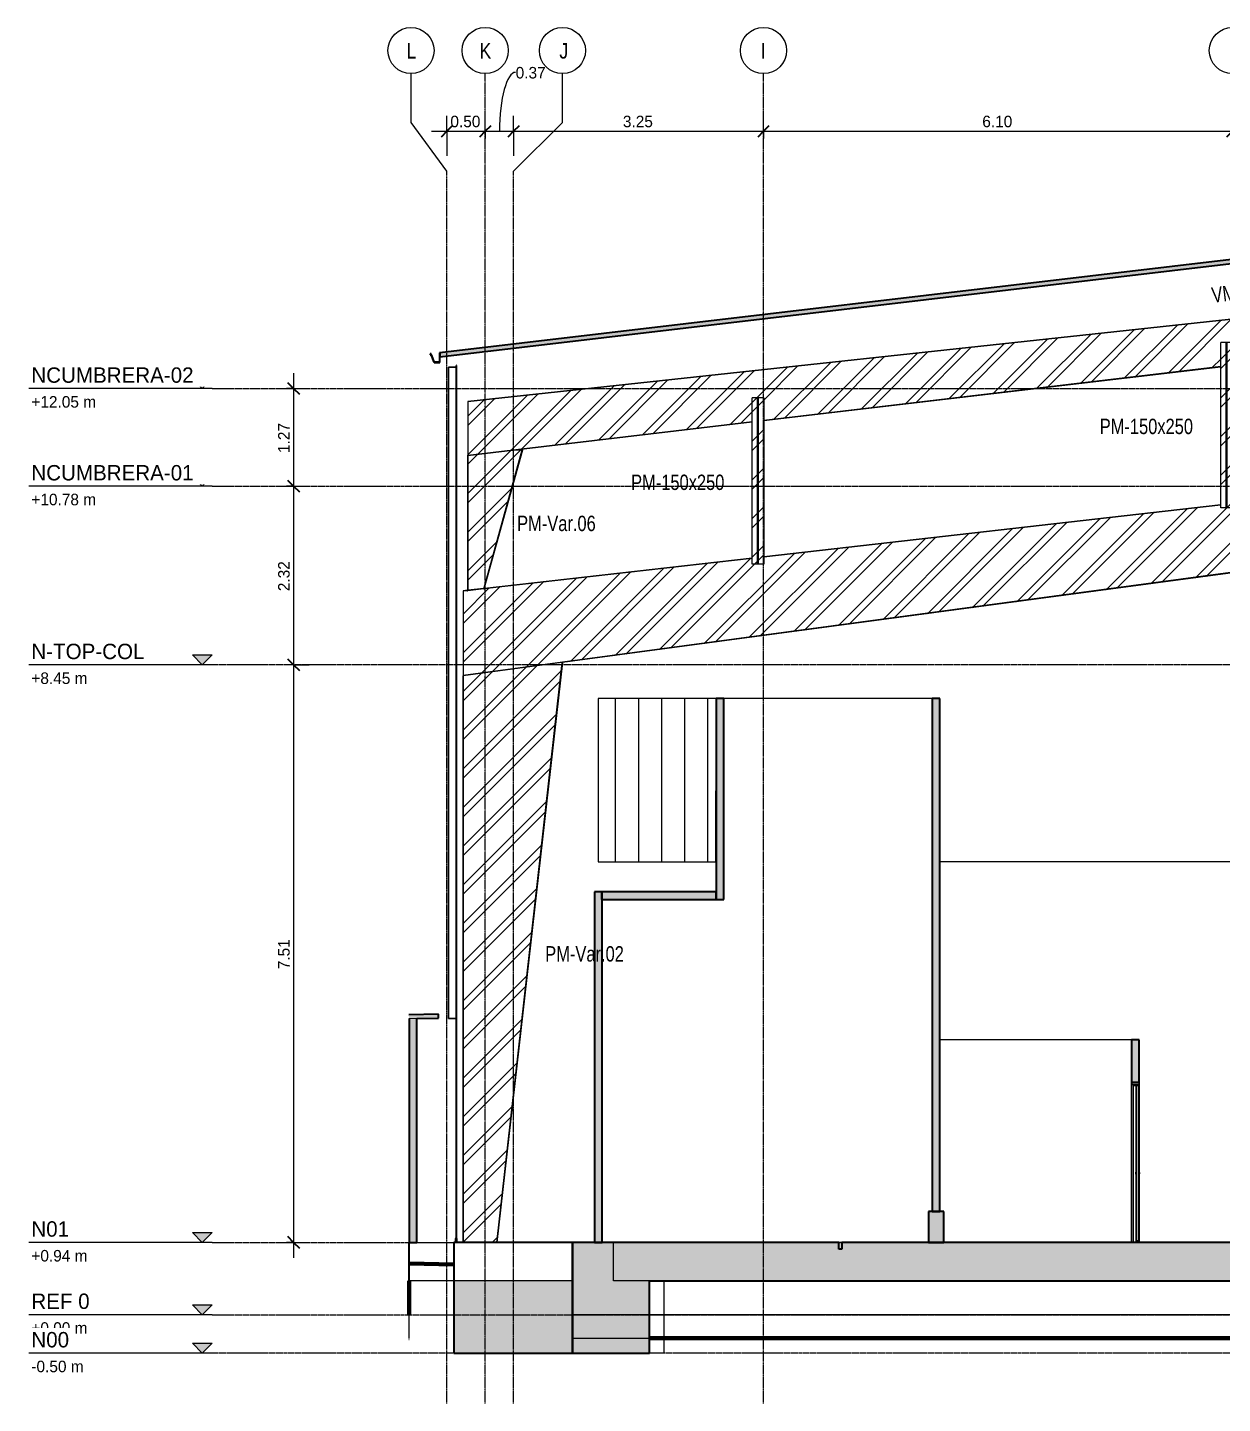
# Model space of a CAD drawing. Header units: centimetres. Extents: x -6646 to 16699, y -115 to 1717.
# Drawn here: x -6646 to -5091, y -115 to 1674 of the extents above; entities that cross this region are included whole.
import ezdxf

# ---------------------------------------------------------------- set-up
doc = ezdxf.new("R2010")
doc.units = ezdxf.units.CM
for name, pattern in [('Centre', [3.175, 0.635, -0.475, 1.59, -0.475]), ('Grid Line', [2.2225, 1.27, -0.3175, 0.3175, -0.3175]), ('Oculto', [0.714375, 0.47625, -0.238125])]:
    doc.linetypes.add(name, pattern=pattern)
for name, color, linetype, lineweight in [('A-ANNO-DIMS', 7, 'Continuous', 9), ('A-ANNO-DIMS-100', 7, 'Continuous', 9), ('A-CLNG', 7, 'Continuous', 9), ('A-DOOR', 7, 'Continuous', 9), ('A-FLOR', 7, 'Continuous', 9), ('A-FLOR-LEVL', 7, 'Continuous', 9), ('A-FLOR-PATT', 7, 'Continuous', 35), ('A-GENM', 7, 'Continuous', 9), ('A-ROOF', 7, 'Continuous', 9), ('A-ROOF-MCUT', 7, 'Continuous', 35), ('A-ROOF-PATT', 7, 'Continuous', 35), ('A-WALL', 7, 'Continuous', 9), ('A-WALL-PATT', 7, 'Continuous', 35), ('C-BLDG-PADS', 7, 'Continuous', 9), ('C-TOPO', 7, 'Continuous', 9), ('I-WALL', 7, 'Continuous', 9), ('S-BEAM', 7, 'Continuous', 9), ('S-BEAM-IDEN', 7, 'Continuous', 18), ('S-COLS', 7, 'Continuous', 9), ('S-COLS-IDEN', 7, 'Continuous', 9), ('S-GRID', 7, 'Continuous', 9), ('S-GRID-IDEN', 7, 'Continuous', 9)]:
    doc.layers.add(name, color=color, linetype=linetype, lineweight=lineweight)
doc.styles.add('Century Gothic', font='GOTHIC.TTF', dxfattribs={"height": 20})
doc.styles.add('Century Gothic_1', font='GOTHIC.TTF', dxfattribs={"height": 15})
doc.styles.add('Century Gothic_2', font='GOTHIC.TTF', dxfattribs={"width": 0.8, "height": 20})
doc.styles.add('Saira Condensed', font='SairaCondensed-Regular.ttf', dxfattribs={"height": 20})
doc.dimstyles.new('FCA_N_Cotas_E100', dxfattribs={"dimscale": 30.48, "dimtxt": 15.662524, "dimasz": 0.492126, "dimexe": 0.656168, "dimexo": 0.656168, "dimgap": 0.032808, "dimtad": 1, "dimlfac": 0.01, "dimrnd": 0.01, "dimzin": 0, "dimdsep": 46, "dimtxsty": 'Century Gothic_1', "dimblk1": 'OBLIQUE', "dimblk2": 'OBLIQUE', "dimsah": 1, "dimcen": 0.09, "dimdle": 0.656168, "dimadec": 3, "dimazin": 2, "dimtfac": 1, "dimtdec": 4, "dimtix": 1, "dimtmove": 0, "dimatfit": 3, "dimfxl": 1, "dimtvp": 1, "dimtolj": 1, "dimtzin": 0, "dimarcsym": 2})
doc.dimstyles.new('FCA_N_Cotas_E100_1', dxfattribs={"dimscale": 30.48, "dimtxt": 15.662524, "dimasz": 0.492126, "dimexe": 0.656168, "dimexo": 0.656168, "dimgap": 0.032808, "dimtad": 1, "dimlfac": 0.01, "dimrnd": 0.01, "dimzin": 0, "dimdsep": 46, "dimtxsty": 'Century Gothic_1', "dimblk1": 'OBLIQUE', "dimblk2": 'OBLIQUE', "dimsah": 1, "dimcen": 0.09, "dimdle": 0.656168, "dimadec": 3, "dimazin": 2, "dimtfac": 1, "dimtdec": 4, "dimtix": 1, "dimtmove": 1, "dimatfit": 3, "dimfxl": 1, "dimtvp": 1, "dimtolj": 1, "dimtzin": 0, "dimarcsym": 2})
pattern_1 = [(45, (0, 0), (-25.14472, 25.14472), []), (45, (0, 38.1), (-25.14472, 25.14472), [])]

# ---------------------------------------------------------------- blocks, each defined once
blk = doc.blocks.new('Door_Internal-Noberne-Fire_Door_Single_NG8 - 0_85 x 2_10-1738767-Elevación Eje 20')
at = {"layer": 'A-DOOR', "color": 254, "lineweight": 25, "true_color": 0xcccccc}
for p, q in [((-5199.8, 302.5), (-5209.2, 302.5)), ((-5209.2, 302.5), (-5209.2, 299.3)), ((-5209.2, 299.3), (-5199.8, 299.3)), ((-5207.2, 299.3), (-5207.2, 298.1)), ((-5204, 299.3), (-5207.2, 299.3)), ((-5207.2, 298.1), (-5204, 298.1)), ((-5204, 298.1), (-5204, 299.3)), ((-5200, 299), (-5203.8, 299)), ((-5203.8, 299), (-5203.8, 298)), ((-5203.4, 298), (-5203.8, 298)), ((-5203.8, 298), (-5203.8, 96)), ((-5203.8, 298), (-5200, 298)), ((-5200.4, 298), (-5203.4, 298)), ((-5203.4, 298), (-5203.4, 96)), ((-5203.4, 96), (-5203.4, 298)), ((-5200, 298), (-5200.4, 298)), ((-5200.4, 298), (-5200.4, 96)), ((-5200.4, 96), (-5200.4, 298)), ((-5200, 298), (-5200, 299)), ((-5200, 96), (-5200, 298)), ((-5199.8, 299.3), (-5199.8, 302.5)), ((-5204.3, 184.5), (-5204.3, 183.5)), ((-5203.8, 185.3), (-5204, 185.3)), ((-5204, 182.7), (-5203.8, 182.7)), ((-5203.8, 182.7), (-5203.8, 185.3)), ((-5199.8, 185.3), (-5200, 185.3)), ((-5200, 185.3), (-5200, 182.7)), ((-5200, 182.7), (-5199.8, 182.7)), ((-5199.5, 183.5), (-5199.5, 184.5)), ((-5203.8, 96), (-5203.4, 96)), ((-5200, 96), (-5203.8, 96)), ((-5203.8, 96), (-5203.8, 95)), ((-5203.8, 95), (-5200, 95)), ((-5203.4, 96), (-5200.4, 96)), ((-5200.4, 96), (-5200, 96)), ((-5200, 95), (-5200, 96))]:
    blk.add_line(p, q, dxfattribs=at)
at = {"layer": 'A-DOOR', "color": 254, "true_color": 0xe5e5e5}
for p, q in [((-5209.2, 94), (-5209.2, 299.3)), ((-5207.2, 94), (-5207.2, 298.1)), ((-5204, 298.1), (-5204, 185.1)), ((-5199.8, 299.3), (-5199.8, 185.3)), ((-5204, 182.7), (-5204, 94)), ((-5199.8, 182.8), (-5199.8, 94))]:
    blk.add_line(p, q, dxfattribs=at)
at = {"layer": 'A-DOOR', "color": 254, "lineweight": 25, "true_color": 0xcccccc, "flags": 128}
for points in [[(-5204, 185.3), (-5204.1, 185.3), (-5204.2, 185.1), (-5204.2, 185), (-5204.3, 184.9), (-5204.3, 184.8), (-5204.3, 184.6), (-5204.3, 184.5)], [(-5199.8, 182.7), (-5199.7, 182.7), (-5199.6, 182.9), (-5199.5, 183), (-5199.5, 183.1), (-5199.5, 183.2), (-5199.5, 183.4), (-5199.5, 183.5)]]:
    blk.add_lwpolyline(points, dxfattribs=at)
at = {"layer": 'A-DOOR', "color": 254, "lineweight": 25, "true_color": 0xcccccc}
for centre, start, end in [((-5203.5, 183.4), 168.3924, 231.6549), ((-5200.3, 184.6), 348.3924, 51.6549)]:
    blk.add_arc(centre, 0.835, start, end, dxfattribs=at)
blk = doc.blocks.new('RVR-PQ-Canal ALL-Basado en cara - 100 x 150 x Sin camara-1832012-Elevación Eje 20')
at = {"layer": 'A-GENM', "color": 254, "lineweight": 25, "true_color": 0xcccccc}
for p, q in [((-6088.2, 1232.4), (-6098.2, 1232.4)), ((-6098.2, 1232.4), (-6098.2, 385.2)), ((-6088.2, 385.2), (-6088.2, 1232.4)), ((-6098.2, 385.2), (-6088.2, 385.2))]:
    blk.add_line(p, q, dxfattribs=at)
blk = doc.blocks.new('PQ_RVR_ARQ-01_ZZ_ZZ_MO_T_A_rvt-1-Elevación Eje 20')
at = {"layer": 'A-FLOR-PATT', "lineweight": 9, "true_color": 0xeaeaea}
blk.add_hatch(color=254, dxfattribs=at).paths.add_polyline_path([(-5750.1, 540), (-5750.1, 550), (-5899.2, 550), (-5899.2, 540)])
at = {"layer": 'A-ROOF-PATT', "lineweight": 9, "true_color": 0xeaeaea}
for points in [[(-2160.9, 1240.2), (-2160.9, 1245.2), (-4136.8, 1483.4), (-6109.6, 1250.8), (-6109.6, 1245.8), (-4136.8, 1478.4), (-2201.9, 1245.1)], [(-6149.8, 384.9), (-6111.4, 385.8), (-6111.4, 390.8), (-6149.8, 389.9), (-6149.8, 384.9)]]:
    blk.add_hatch(color=254, dxfattribs=at).paths.add_polyline_path(points)
at = {"layer": 'A-WALL-PATT', "lineweight": 9, "true_color": 0xeaeaea}
for points in [[(-6088.2, 99), (-6087.7, 99), (-6087.7, 1234.5), (-6088.2, 1234.5), (-6088.2, 349.4)], [(-5750.1, 540.1), (-5740.1, 540.1), (-5740.1, 801.5), (-5750.1, 801.5), (-5750.1, 748.8)], [(-5468.9, 134), (-5458.9, 134), (-5458.9, 801.5), (-5468.9, 801.5), (-5468.9, 748.8)], [(-5908.4, 94), (-5898.4, 94), (-5898.4, 549.9), (-5908.4, 549.9), (-5908.4, 349.4)], [(-6139.6, 94), (-6139.6, 385.2), (-6149.6, 384.9), (-6149.6, 94)], [(-5209.8, 302.5), (-5199.8, 302.5), (-5199.8, 357.5), (-5209.8, 357.5)], [(-5473.9, 94), (-5453.9, 94), (-5453.9, 134), (-5473.9, 134)], [(-6089.5, 94), (-6087, 94), (-6087, 99), (-6089.5, 99)], [(-5948.3, -50), (-5936.9, -50), (-5936.9, 44), (-6091.2, 44), (-6091.2, -50), (-5950, -50)]]:
    blk.add_hatch(color=254, dxfattribs=at).paths.add_polyline_path(points)
at = {"layer": 'A-WALL-PATT', "lineweight": 9, "true_color": 0xe5e5e5}
h = blk.add_hatch(dxfattribs=at)
h.set_pattern_fill('FP_3', color=254, style=0, pattern_type=2)
h.set_pattern_definition([(90, (-1.412, 0), (-29.997, 2e-15), [])])
h.paths.add_polyline_path([(-5750.3, 588.8), (-5750.3, 801.5), (-5903.4, 801.5), (-5903.4, 588.8)])
h = blk.add_hatch(dxfattribs=at)
h.set_pattern_fill('FP_2', color=254, style=0, pattern_type=2)
h.set_pattern_definition([(90, (-5749.956, 0), (-0.15954, 1e-17), [])])
h.paths.add_polyline_path([(-5750.1, 550), (-5750.1, 801.5), (-5750.3, 801.5), (-5750.2, 550)])
at = {"layer": 'A-CLNG', "color": 254, "lineweight": 18, "true_color": 0xe5e5e5}
for p, q in [((-5468.9, 801.5), (-5740.1, 801.5)), ((-2381.6, 588.8), (-5458.9, 588.8)), ((-5209.8, 357.5), (-5458.9, 357.5))]:
    blk.add_line(p, q, dxfattribs=at)
at = {"layer": 'A-FLOR', "color": 254, "lineweight": 35, "true_color": 0xcccccc}
for p, q in [((-5750.1, 550), (-5899.2, 550)), ((-5899.2, 550), (-5899.2, 540)), ((-5899.2, 540), (-5750.1, 540)), ((-5750.1, 540), (-5750.1, 550)), ((-6149.6, 94), (-6149.8, 94)), ((-6149.6, 44), (-6149.6, 94)), ((-5590.7, 94), (-5936.9, 94)), ((-5936.9, 94), (-5936.9, 44)), ((-5590.7, 85.1), (-5590.7, 94)), ((-270.8, 94), (-5586.7, 94)), ((-5586.7, 94), (-5586.7, 85.1)), ((-5586.7, 85.1), (-5590.7, 85.1)), ((-6149.8, 44), (-6149.6, 44)), ((-5836.9, 44), (-270.8, 44))]:
    blk.add_line(p, q, dxfattribs=at)
at = {"layer": 'A-FLOR', "color": 254, "true_color": 0xe5e5e5}
for p, q in [((-5899.2, 550), (-5899.2, 550)), ((-6139.6, 94), (-6091.2, 94))]:
    blk.add_line(p, q, dxfattribs=at)
at = {"layer": 'A-ROOF', "color": 254, "lineweight": 35, "true_color": 0xcccccc}
for p, q in [((-4136.8, 1483.4), (-6109.6, 1250.8)), ((-6109.6, 1245.8), (-4136.8, 1478.4)), ((-6109.6, 1250.8), (-6109.6, 1245.8)), ((-6111.4, 390.8), (-6149.8, 389.9)), ((-6149.8, 384.9), (-6149.6, 384.9)), ((-6139.6, 385.2), (-6111.4, 385.8)), ((-6111.4, 385.8), (-6111.4, 390.8))]:
    blk.add_line(p, q, dxfattribs=at)
at = {"layer": 'A-ROOF-MCUT', "color": 254, "true_color": 0xcccccc}
for p, q in [((-6120.9, 1249.6), (-6122.1, 1249.6)), ((-6122.1, 1249.6), (-6122.1, 1248.3)), ((-6122.1, 1248.3), (-6120.9, 1248.3)), ((-6121.8, 1248.6), (-6121.8, 1249.2)), ((-6121.8, 1249.2), (-6120.9, 1249.2)), ((-6120.6, 1248.6), (-6121.8, 1248.6)), ((-6120.9, 1249.2), (-6120.9, 1249.6)), ((-6120.9, 1248.3), (-6117, 1238.3)), ((-6116.8, 1238.7), (-6120.6, 1248.6)), ((-6117, 1238.3), (-6109.6, 1238.3)), ((-6109.9, 1238.7), (-6116.8, 1238.7)), ((-6109.6, 1250.8), (-6109.9, 1250.8)), ((-6109.9, 1250.8), (-6109.9, 1238.7)), ((-6109.6, 1238.3), (-6109.6, 1250.8))]:
    blk.add_line(p, q, dxfattribs=at)
at = {"layer": 'A-WALL', "color": 254, "lineweight": 35, "true_color": 0xcccccc}
for p, q in [((-6087.7, 1234.5), (-6088.2, 1234.5)), ((-6088.2, 1234.5), (-6088.2, 99)), ((-6087.7, 99), (-6087.7, 1234.5)), ((-6149.6, 384.9), (-6149.6, 94)), ((-6139.6, 94), (-6139.6, 385.2)), ((-5453.9, 134), (-5473.9, 134)), ((-5473.9, 134), (-5473.9, 94)), ((-5453.9, 94), (-5453.9, 134)), ((-6149.6, 94), (-6139.6, 94)), ((-5936.9, 94), (-6091.2, 94)), ((-6091.2, 94), (-6091.2, -50)), ((-6088.2, 99), (-6087.7, 99)), ((-5936.9, -50), (-5936.9, 94)), ((-5473.9, 94), (-5453.9, 94)), ((-5936.9, 44), (-5936.9, -50)), ((-5836.9, -50), (-5836.9, 44)), ((-6091.2, -50), (-5936.9, -50)), ((-5936.9, -50), (-5836.9, -50))]:
    blk.add_line(p, q, dxfattribs=at)
at = {"layer": 'A-WALL', "color": 254, "true_color": 0xcccccc}
for p, q in [((-6139.6, 385.2), (-6149.6, 384.9)), ((-6089.5, 99), (-6089.5, 94)), ((-6087, 99), (-6089.5, 99)), ((-6089.5, 94), (-6087, 94)), ((-6087, 94), (-6087, 99)), ((-5818.3, 44), (-5818.3, 0))]:
    blk.add_line(p, q, dxfattribs=at)
at = {"layer": 'C-BLDG-PADS', "color": 254, "lineweight": 18, "true_color": 0xdadada}
for p, q in [((-6149.6, 0), (-6149.8, 0)), ((-6149.6, -30.5), (-6149.6, 0)), ((-270.8, 0), (-5936.9, 0)), ((-5936.9, 0), (-5936.9, -30.5)), ((-6149.8, -30.5), (-6149.6, -30.5)), ((-5936.9, -30.5), (-270.8, -30.5))]:
    blk.add_line(p, q, dxfattribs=at)
at = {"layer": 'C-TOPO', "color": 254, "lineweight": 70, "true_color": 0xdadada}
for p, q in [((-6149.6, 66.7), (-6091.2, 65.2)), ((-6149.6, 0), (-6149.6, 44)), ((-6149.6, -30.5), (-6149.8, -30.5)), ((-1974, -30.5), (-5836.9, -30.5))]:
    blk.add_line(p, q, dxfattribs=at)
at = {"layer": 'C-TOPO', "color": 254, "true_color": 0xdadada}
for p, q in [((-6091.2, 65.2), (-6149.6, 66.7)), ((-6149.6, 44), (-6149.6, 0)), ((-6149.8, -30.5), (-6149.6, -30.5)), ((-5836.9, -30.5), (-1974, -30.5))]:
    blk.add_line(p, q, dxfattribs=at)
at = {"layer": 'I-WALL', "color": 254, "true_color": 0xcccccc}
for p, q in [((-5750.3, 801.5), (-5903.4, 801.5)), ((-5903.4, 801.5), (-5903.4, 588.8)), ((-5903.4, 801.5), (-5903.4, 801.5)), ((-5750.3, 588.8), (-5750.3, 681.3)), ((-5903.4, 588.8), (-5750.3, 588.8)), ((-5903.4, 588.8), (-5903.4, 588.8)), ((-5209.8, 94), (-5209.8, 302.5))]:
    blk.add_line(p, q, dxfattribs=at)
at = {"layer": 'I-WALL', "color": 254, "lineweight": 35, "true_color": 0xcccccc}
for p, q in [((-5740.1, 801.5), (-5750.1, 801.5)), ((-5750.1, 801.5), (-5750.1, 540.1)), ((-5740.1, 540.1), (-5740.1, 801.5)), ((-5458.9, 801.5), (-5468.9, 801.5)), ((-5468.9, 801.5), (-5468.9, 134)), ((-5458.9, 134), (-5458.9, 801.5)), ((-5898.4, 549.9), (-5908.4, 549.9)), ((-5908.4, 549.9), (-5908.4, 94)), ((-5898.4, 94), (-5898.4, 549.9)), ((-5750.1, 540.1), (-5740.1, 540.1)), ((-5209.8, 357.5), (-5209.8, 302.5)), ((-5199.8, 357.5), (-5209.8, 357.5)), ((-5199.8, 302.5), (-5199.8, 357.5)), ((-5209.8, 302.5), (-5199.8, 302.5)), ((-5468.9, 134), (-5458.9, 134)), ((-5908.4, 94), (-5898.4, 94))]:
    blk.add_line(p, q, dxfattribs=at)
at = {"layer": 'A-DOOR', "color": 254, "lineweight": 70, "true_color": 0xdadada}
blk.add_blockref('Door_Internal-Noberne-Fire_Door_Single_NG8 - 0_85 x 2_10-1738767-Elevación Eje 20', (0, 0), dxfattribs=at)
at = {"layer": 'A-GENM', "color": 254, "lineweight": 70, "true_color": 0xdadada}
blk.add_blockref('RVR-PQ-Canal ALL-Basado en cara - 100 x 150 x Sin camara-1832012-Elevación Eje 20', (0, 0), dxfattribs=at)
blk = doc.blocks.new('UC-Perfil universal-Pilar - 150 x 250-1718290-Elevación Eje 20')
at = {"layer": 'S-COLS', "true_color": 0xc0c0c0}
h = blk.add_hatch(dxfattribs=at)
h.set_pattern_fill('FP_8', color=9, style=0, pattern_type=2)
h.set_pattern_definition(pattern_1)
h.paths.add_polyline_path([(-5703.2, 976.1), (-5688.2, 976.1), (-5688.2, 1192.5), (-5703.2, 1192.5)])
at = {"layer": 'S-COLS'}
for p, q in [((-5703.2, 976.1), (-5703.2, 1192.5)), ((-5688.2, 1192.5), (-5703.2, 1192.5)), ((-5688.2, 1192.5), (-5688.2, 976.1)), ((-5688.2, 976.1), (-5703.2, 976.1))]:
    blk.add_line(p, q, dxfattribs=at)
at = {"layer": 'S-COLS', "linetype": 'Oculto'}
for p, q in [((-5696.1, 976.1), (-5696.1, 1192.5)), ((-5695.3, 1192.5), (-5695.3, 976.1))]:
    blk.add_line(p, q, dxfattribs=at)
blk = doc.blocks.new('UC-Perfil universal-Pilar - 150 x 250-1718291-Elevación Eje 20')
at = {"layer": 'S-COLS', "true_color": 0xc0c0c0}
h = blk.add_hatch(dxfattribs=at)
h.set_pattern_fill('FP_8', color=9, style=0, pattern_type=2)
h.set_pattern_definition(pattern_1)
h.paths.add_polyline_path([(-5093.6, 1049.5), (-5078.6, 1049.5), (-5078.6, 1264.5), (-5093.6, 1264.5)])
at = {"layer": 'S-COLS'}
for p, q in [((-5093.6, 1049.5), (-5093.6, 1264.5)), ((-5078.6, 1264.5), (-5093.6, 1264.5)), ((-5078.6, 1264.5), (-5078.6, 1049.5)), ((-5078.6, 1049.5), (-5093.6, 1049.5))]:
    blk.add_line(p, q, dxfattribs=at)
at = {"layer": 'S-COLS', "linetype": 'Oculto'}
for p, q in [((-5086.5, 1049.5), (-5086.5, 1264.5)), ((-5085.7, 1264.5), (-5085.7, 1049.5))]:
    blk.add_line(p, q, dxfattribs=at)
blk = doc.blocks.new('Level - Con_Triangulo-1145637-Elevación Eje 20')
at = {"layer": 'A-FLOR-LEVL', "true_color": 0xe2e2e2}
blk.add_hatch(color=254, dxfattribs=at).paths.add_polyline_path([(-6431.4, 12.9), (-6418.5, 0), (-6405.6, 12.9)])
at = {"layer": 'A-FLOR-LEVL', "color": 253, "true_color": 0xaaaaaa}
for p, q in [((-6405.6, 0), (-6644.1, 0)), ((-6431.4, 12.9), (-6405.6, 12.9)), ((-6418.5, 0), (-6431.4, 12.9)), ((-6405.6, 12.9), (-6418.5, 0))]:
    blk.add_line(p, q, dxfattribs=at)
blk = doc.blocks.new('Grid - 3mm-1819951-Elevación Eje 20')
at = {"layer": 'S-GRID-IDEN', "color": 253, "true_color": 0xaaaaaa}
blk.add_circle((-1330.8, 1644), 30, dxfattribs=at)
blk = doc.blocks.new('DIMBLOCK1-Elevación Eje 20')
at = {"layer": 'A-ANNO-DIMS-100'}
for p, q in [((-6100.4, 1539.1), (-6100.4, 1559.1)), ((-6050.4, 1539.1), (-6050.4, 1559.1)), ((-6120.4, 1539.1), (-6050.4, 1539.1)), ((-6100.4, 1539.1), (-6100.4, 1507)), ((-6050.4, 1539.1), (-6050.4, 1529.7))]:
    blk.add_line(p, q, dxfattribs=at)
at = {"layer": 'A-ANNO-DIMS-100', "lineweight": 35}
for p, q in [((-6100.4, 1539.1), (-6107.9, 1531.6)), ((-6100.4, 1539.1), (-6092.9, 1546.6)), ((-6050.4, 1539.1), (-6057.9, 1531.6)), ((-6050.4, 1539.1), (-6042.9, 1546.6))]:
    blk.add_line(p, q, dxfattribs=at)
at = {"layer": 'A-ANNO-DIMS-100', "color": 0, "insert": (-6095.8, 1559.3), "char_height": 15, "width": 48.927, "attachment_point": 1, "line_spacing_factor": 0.984502, "style": 'Century Gothic_1'}
blk.add_mtext('0.50', dxfattribs=at)
blk = doc.blocks.new('_Oblique')
at = {"color": 0, "linetype": 'ByBlock', "lineweight": -2}
blk.add_line((-0.5, -0.5), (0.5, 0.5), dxfattribs=at)
blk = doc.blocks.new('DIMBLOCK2-Elevación Eje 20')
at = {"layer": 'A-ANNO-DIMS-100'}
for p, q in [((-6050.4, 1539.1), (-6050.4, 1559.1)), ((-6013.5, 1539.1), (-6013.5, 1559.1)), ((-6050.4, 1539.1), (-6013.5, 1539.1)), ((-6050.4, 1539.1), (-6050.4, 1529.7)), ((-6013.5, 1539.1), (-6013.5, 1507))]:
    blk.add_line(p, q, dxfattribs=at)
at = {"layer": 'A-ANNO-DIMS-100', "lineweight": 35}
for p, q in [((-6050.4, 1539.1), (-6057.9, 1531.6)), ((-6050.4, 1539.1), (-6042.9, 1546.6)), ((-6013.5, 1539.1), (-6021, 1531.6)), ((-6013.5, 1539.1), (-6006, 1546.6))]:
    blk.add_line(p, q, dxfattribs=at)
at = {"layer": 'A-ANNO-DIMS-100'}
blk.add_ellipse((-6010.9, 1539.1), major_axis=(0, 76.6), ratio=0.27518, start_param=0, end_param=1.570796, dxfattribs=at)
at = {"layer": 'A-ANNO-DIMS-100', "color": 0, "insert": (-6010.9, 1622.7), "char_height": 15, "width": 48.927, "attachment_point": 1, "line_spacing_factor": 0.984502, "style": 'Century Gothic_1'}
blk.add_mtext('0.37', dxfattribs=at)
blk = doc.blocks.new('DIMBLOCK3-Elevación Eje 20')
at = {"layer": 'A-ANNO-DIMS-100'}
for p, q in [((-6013.5, 1539.1), (-6013.5, 1559.1)), ((-5688.5, 1539.1), (-5688.5, 1559.1)), ((-6013.5, 1539.1), (-5688.5, 1539.1)), ((-6013.5, 1539.1), (-6013.5, 1507)), ((-5688.5, 1539.1), (-5688.5, 1529.7))]:
    blk.add_line(p, q, dxfattribs=at)
at = {"layer": 'A-ANNO-DIMS-100', "lineweight": 35}
for p, q in [((-6013.5, 1539.1), (-6021, 1531.6)), ((-6013.5, 1539.1), (-6006, 1546.6)), ((-5688.5, 1539.1), (-5696, 1531.6)), ((-5688.5, 1539.1), (-5681, 1546.6))]:
    blk.add_line(p, q, dxfattribs=at)
at = {"layer": 'A-ANNO-DIMS-100', "color": 0, "insert": (-5871.4, 1559.3), "char_height": 15, "width": 48.927, "attachment_point": 1, "line_spacing_factor": 0.984502, "style": 'Century Gothic_1'}
blk.add_mtext('3.25', dxfattribs=at)
blk = doc.blocks.new('DIMBLOCK4-Elevación Eje 20')
at = {"layer": 'A-ANNO-DIMS-100'}
for p, q in [((-5688.5, 1539.1), (-5688.5, 1559.1)), ((-5078.5, 1539.1), (-5078.5, 1559.1)), ((-5688.5, 1539.1), (-5078.5, 1539.1)), ((-5688.5, 1539.1), (-5688.5, 1529.7)), ((-5078.5, 1539.1), (-5078.5, 1529.7))]:
    blk.add_line(p, q, dxfattribs=at)
at = {"layer": 'A-ANNO-DIMS-100', "lineweight": 35}
for p, q in [((-5688.5, 1539.1), (-5696, 1531.6)), ((-5688.5, 1539.1), (-5681, 1546.6)), ((-5078.5, 1539.1), (-5086, 1531.6)), ((-5078.5, 1539.1), (-5071, 1546.6))]:
    blk.add_line(p, q, dxfattribs=at)
at = {"layer": 'A-ANNO-DIMS-100', "color": 0, "insert": (-5403.9, 1559.3), "char_height": 15, "width": 48.927, "attachment_point": 1, "line_spacing_factor": 0.984502, "style": 'Century Gothic_1'}
blk.add_mtext('6.10', dxfattribs=at)
blk = doc.blocks.new('DIMBLOCK14-Elevación Eje 20')
at = {"layer": 'A-ANNO-DIMS-100'}
for p, q in [((-6299.7, 1224.5), (-6299.7, 1077.5)), ((-6299.7, 1204.5), (-6309.1, 1204.5)), ((-6299.7, 1204.5), (-6279.7, 1204.5)), ((-6299.7, 1077.5), (-6309.1, 1077.5)), ((-6299.7, 1077.5), (-6279.7, 1077.5))]:
    blk.add_line(p, q, dxfattribs=at)
at = {"layer": 'A-ANNO-DIMS-100', "lineweight": 35}
for p, q in [((-6299.7, 1204.5), (-6307.2, 1212)), ((-6299.7, 1204.5), (-6292.2, 1197)), ((-6299.7, 1077.5), (-6307.2, 1085)), ((-6299.7, 1077.5), (-6292.2, 1070))]:
    blk.add_line(p, q, dxfattribs=at)
at = {"layer": 'A-ANNO-DIMS-100', "color": 0, "insert": (-6319.9, 1120.6), "char_height": 15, "width": 48.927, "attachment_point": 1, "rotation": 90, "line_spacing_factor": 0.984502, "style": 'Century Gothic_1'}
blk.add_mtext('1.27', dxfattribs=at)
blk = doc.blocks.new('DIMBLOCK15-Elevación Eje 20')
at = {"layer": 'A-ANNO-DIMS-100'}
for p, q in [((-6299.7, 1077.5), (-6309.1, 1077.5)), ((-6299.7, 1077.5), (-6299.7, 845.1)), ((-6299.7, 1077.5), (-6279.7, 1077.5)), ((-6299.7, 845.1), (-6309.1, 845.1)), ((-6299.7, 845.1), (-6279.7, 845.1))]:
    blk.add_line(p, q, dxfattribs=at)
at = {"layer": 'A-ANNO-DIMS-100', "lineweight": 35}
for p, q in [((-6299.7, 1077.5), (-6307.2, 1085)), ((-6299.7, 1077.5), (-6292.2, 1070)), ((-6299.7, 845.1), (-6307.2, 852.6)), ((-6299.7, 845.1), (-6292.2, 837.6))]:
    blk.add_line(p, q, dxfattribs=at)
at = {"layer": 'A-ANNO-DIMS-100', "color": 0, "insert": (-6319.9, 940.9), "char_height": 15, "width": 48.927, "attachment_point": 1, "rotation": 90, "line_spacing_factor": 0.984502, "style": 'Century Gothic_1'}
blk.add_mtext('2.32', dxfattribs=at)
blk = doc.blocks.new('DIMBLOCK16-Elevación Eje 20')
at = {"layer": 'A-ANNO-DIMS-100'}
for p, q in [((-6299.7, 845.1), (-6309.1, 845.1)), ((-6299.7, 845.1), (-6299.7, 74)), ((-6299.7, 845.1), (-6279.7, 845.1)), ((-6299.7, 94), (-6309.1, 94)), ((-6299.7, 94), (-6279.7, 94))]:
    blk.add_line(p, q, dxfattribs=at)
at = {"layer": 'A-ANNO-DIMS-100', "lineweight": 35}
for p, q in [((-6299.7, 845.1), (-6307.2, 852.6)), ((-6299.7, 845.1), (-6292.2, 837.6)), ((-6299.7, 94), (-6307.2, 101.5)), ((-6299.7, 94), (-6292.2, 86.5))]:
    blk.add_line(p, q, dxfattribs=at)
at = {"layer": 'A-ANNO-DIMS-100', "color": 0, "insert": (-6319.9, 449.2), "char_height": 15, "width": 48.927, "attachment_point": 1, "rotation": 90, "line_spacing_factor": 0.984502, "style": 'Century Gothic_1'}
blk.add_mtext('7.51', dxfattribs=at)

msp = doc.modelspace()

# ---------------------------------------------------------------- hatches: boundary and pattern name
at = {"layer": 'A-FLOR', "true_color": 0x9a9a9a}
h = msp.add_hatch(color=253, dxfattribs=at)
h.paths.add_polyline_path([(-281.818, 44), (-254.485, 44), (-254.485, 94), (-5883.732, 94), (-5883.732, 44), (-323.258, 44)])
h.paths.add_polyline_path([(-6149.639, 44), (-6149.639, 94), (-6149.791, 94), (-6149.791, 44)])
at = {"layer": 'A-WALL-PATT', "lineweight": 9, "true_color": 0x9a9a9a}
msp.add_hatch(color=253, dxfattribs=at).paths.add_polyline_path([(-5936.919, -50), (-5836.919, -50), (-5836.919, 44), (-5883.732, 44), (-5883.732, 94), (-5936.919, 94)])
at = {"layer": 'S-BEAM', "true_color": 0xc0c0c0}
h = msp.add_hatch(dxfattribs=at)
h.set_pattern_fill('FP_11', color=9, style=0, pattern_type=2)
h.set_pattern_definition(pattern_1)
h.paths.add_polyline_path([(-6073.06, 1187.124), (-4131.501, 1396.506), (-4131.501, 1397.092), (-6073.06, 1187.709)])
h = msp.add_hatch(dxfattribs=at)
h.set_pattern_fill('FP_6', color=9, style=0, pattern_type=2)
h.set_pattern_definition(pattern_1)
h.paths.add_polyline_path([(-6073.06, 1118.013), (-5703.236, 1161.568), (-5703.236, 1192.53), (-5688.236, 1192.53), (-5688.236, 1163.334), (-5093.614, 1233.363), (-5093.614, 1264.53), (-5078.614, 1264.53), (-5078.614, 1235.129), (-4483.248, 1305.245), (-4483.248, 1334.53), (-4468.248, 1334.53), (-4468.248, 1307.012), (-4131.501, 1346.671), (-4131.501, 1396.506), (-6073.06, 1187.124), (-6073.06, 1124.632)])
h = msp.add_hatch(dxfattribs=at)
h.set_pattern_fill('FP_10', color=9, style=0, pattern_type=2)
h.set_pattern_definition(pattern_1)
h.paths.add_polyline_path([(-6073.06, 1117.427), (-5703.236, 1160.981), (-5703.236, 1161.568), (-6073.06, 1118.013)])
h.paths.add_polyline_path([(-5688.236, 1162.748), (-5093.614, 1232.777), (-5093.614, 1233.363), (-5688.236, 1163.334)])
h.paths.add_polyline_path([(-5078.614, 1234.543), (-4483.248, 1304.659), (-4483.248, 1305.245), (-5078.614, 1235.129)])
h.paths.add_polyline_path([(-4468.248, 1306.426), (-4131.501, 1346.085), (-4131.501, 1346.671), (-4468.248, 1307.012)])
h = msp.add_hatch(dxfattribs=at)
h.set_pattern_fill('FP_6', color=9, style=0, pattern_type=2)
h.set_pattern_definition(pattern_1)
h.paths.add_polyline_path([(-6079.053, 940.856), (-6073.642, 941.47), (-6073.642, 942.056), (-6079.053, 941.442)])
h.paths.add_polyline_path([(-6073.06, 941.536), (-6052.352, 943.885), (-6052.184, 944.49), (-6073.06, 942.122)])
h.paths.add_polyline_path([(-6051.751, 943.953), (-5703.236, 983.484), (-5703.236, 984.069), (-6051.583, 944.558)])
h.paths.add_polyline_path([(-5688.236, 985.185), (-5093.614, 1052.63), (-5093.614, 1053.216), (-5688.236, 985.771)])
h.paths.add_polyline_path([(-5078.614, 1054.331), (-4477.344, 1122.53), (-4483.248, 1122.446), (-5078.614, 1054.917)])
h.paths.add_polyline_path([(-4468.248, 1123.562), (-4139.375, 1160.865), (-4139.375, 1161.45), (-4468.248, 1124.148)])
h = msp.add_hatch(dxfattribs=at)
h.set_pattern_fill('FP_7', color=9, style=0, pattern_type=2)
h.set_pattern_definition(pattern_1)
h.paths.add_polyline_path([(-6079.053, 831.443), (-4139.375, 1091.379), (-4139.375, 1160.865), (-4468.248, 1123.562), (-4468.248, 1122.53), (-4477.344, 1122.53), (-5078.614, 1054.331), (-5078.614, 1049.53), (-5093.614, 1049.53), (-5093.614, 1052.63), (-5688.236, 985.185), (-5688.236, 976.103), (-5703.236, 976.103), (-5703.236, 983.484), (-6079.053, 940.856), (-6079.053, 848.066)])
h = msp.add_hatch(dxfattribs=at)
h.set_pattern_fill('FP_7', color=9, style=0, pattern_type=2)
h.set_pattern_definition(pattern_1)
h.paths.add_polyline_path([(-6079.053, 830.856), (-4139.375, 1090.791), (-4139.375, 1091.379), (-6079.053, 831.443)])
at = {"layer": 'S-COLS', "true_color": 0xc0c0c0}
h = msp.add_hatch(dxfattribs=at)
h.set_pattern_fill('FP_8', color=9, style=0, pattern_type=2)
h.set_pattern_definition(pattern_1)
h.paths.add_polyline_path([(-6073.642, 941.47), (-6073.06, 941.536), (-6073.06, 1118.013), (-6073.642, 1117.945)])
h = msp.add_hatch(dxfattribs=at)
h.set_pattern_fill('FP_8', color=9, style=0, pattern_type=2)
h.set_pattern_definition(pattern_1)
h.paths.add_polyline_path([(-6073.06, 942.122), (-6052.184, 944.49), (-6002.224, 1124.632), (-6011.881, 1124.632), (-6073.06, 1117.427), (-6073.06, 1091.379)])
h = msp.add_hatch(dxfattribs=at)
h.set_pattern_fill('FP_8', color=9, style=0, pattern_type=2)
h.set_pattern_definition(pattern_1)
h.paths.add_polyline_path([(-6052.352, 943.885), (-6051.751, 943.953), (-6001.642, 1124.632), (-6002.224, 1124.632)])
h = msp.add_hatch(dxfattribs=at)
h.set_pattern_fill('FP_6', color=9, style=0, pattern_type=2)
h.set_pattern_definition(pattern_1)
h.paths.add_polyline_path([(-6035.957, 94), (-5950.628, 848.066), (-6079.053, 830.856), (-6079.053, 94)])
h = msp.add_hatch(dxfattribs=at)
h.set_pattern_fill('FP_6', color=9, style=0, pattern_type=2)
h.set_pattern_definition(pattern_1)
h.paths.add_polyline_path([(-6035.375, 94), (-5950.037, 848.145), (-5950.628, 848.066), (-6035.957, 94)])
h = msp.add_hatch(dxfattribs=at)
h.set_pattern_fill('FP_6', color=9, style=0, pattern_type=2)
h.set_pattern_definition(pattern_1)
h.paths.add_polyline_path([(-6079.053, 94), (-6079.053, 830.856), (-6079.635, 830.778), (-6079.635, 94)])

# ---------------------------------------------------------------- linework, layer by layer
at = {"layer": 'A-FLOR', "color": 8, "true_color": 0x808080}
for p, q in [((-6149.791, 94), (-6079.635, 94)), ((-6149.639, 44), (-6149.639, 94)), ((-6035.375, 94), (-5936.919, 94)), ((-2246.195, 94), (-5883.732, 94)), ((-5936.919, 44), (-6149.791, 44)), ((-5836.919, 44), (-254.485, 44))]:
    msp.add_line(p, q, dxfattribs=at)
at = {"layer": 'A-FLOR-LEVL', "color": 253, "linetype": 'Centre', "true_color": 0xaaaaaa}
for p, q in [((553.949, 845.103), (-6405.624, 845.103)), ((-6405.624, 94), (553.949, 94)), ((-6405.624, 0), (553.949, 0)), ((553.949, -50), (-6405.624, -50))]:
    msp.add_line(p, q, dxfattribs=at)
at = {"layer": 'A-WALL', "lineweight": 35}
for p, q in [((-5936.919, 94), (-5936.919, -50)), ((-5883.732, 94), (-5936.919, 94)), ((-5836.919, -50), (-5836.919, 44)), ((-5936.919, -50), (-5836.919, -50))]:
    msp.add_line(p, q, dxfattribs=at)
at = {"layer": 'A-WALL'}
for p, q in [((-5883.732, 44), (-5883.732, 94)), ((-5836.919, 44), (-5883.732, 44)), ((-5818.319, 44), (-5818.319, -50)), ((-5818.319, -50), (-5836.919, -50))]:
    msp.add_line(p, q, dxfattribs=at)
at = {"layer": 'S-BEAM'}
for p, q in [((-4131.501, 1397.092), (-6073.06, 1187.709)), ((-4131.501, 1396.506), (-6073.06, 1187.124)), ((-5688.236, 1163.334), (-5093.614, 1233.363)), ((-5688.236, 1162.748), (-5093.614, 1232.777)), ((-6073.06, 1187.709), (-6073.06, 1187.124)), ((-6073.06, 1187.124), (-6073.06, 1118.013)), ((-6073.06, 1118.013), (-5703.236, 1161.568)), ((-6073.06, 1117.427), (-5703.236, 1160.981)), ((-4139.375, 1091.379), (-6079.053, 831.443)), ((-4139.375, 1090.791), (-5950.037, 848.145)), ((-5093.614, 1053.216), (-5688.236, 985.771)), ((-5093.614, 1052.63), (-5688.236, 985.185)), ((-5703.236, 983.484), (-6051.751, 943.953)), ((-5703.236, 984.069), (-6051.583, 944.558)), ((-6073.642, 942.056), (-6079.053, 941.442)), ((-6073.642, 941.47), (-6079.053, 940.856)), ((-6079.053, 941.442), (-6079.053, 940.856)), ((-6079.053, 940.856), (-6079.053, 831.443)), ((-6052.184, 944.49), (-6073.06, 942.122)), ((-6052.352, 943.885), (-6073.06, 941.536)), ((-5950.628, 848.066), (-6079.053, 830.856)), ((-6079.053, 831.443), (-6079.053, 830.856))]:
    msp.add_line(p, q, dxfattribs=at)
at = {"layer": 'S-COLS'}
for p, q in [((-6073.642, 1117.945), (-6073.06, 1118.013)), ((-6073.642, 1117.945), (-6073.642, 941.47)), ((-6073.06, 1118.013), (-6073.06, 941.536)), ((-6052.352, 943.885), (-6002.224, 1124.632)), ((-6051.751, 943.953), (-6001.642, 1124.632)), ((-6011.881, 1124.632), (-6002.224, 1124.632)), ((-6002.224, 1124.632), (-6001.642, 1124.632)), ((-6073.642, 941.47), (-6073.06, 941.536)), ((-6052.352, 943.885), (-6051.751, 943.953)), ((-5950.628, 848.066), (-6035.957, 94)), ((-5950.037, 848.145), (-6035.375, 94)), ((-5950.037, 848.145), (-5950.628, 848.066)), ((-6079.053, 830.856), (-6079.635, 830.778)), ((-6079.635, 830.778), (-6079.635, 94)), ((-6079.053, 830.856), (-6079.053, 94)), ((-6079.053, 94), (-6079.635, 94)), ((-6035.957, 94), (-6079.053, 94)), ((-6035.375, 94), (-6035.957, 94))]:
    msp.add_line(p, q, dxfattribs=at)
at = {"layer": 'S-GRID', "color": 253, "true_color": 0xaaaaaa}
for p, q in [((-6147.016, 1550.486), (-6147.016, 1613.986)), ((-5950.039, 1550.486), (-5950.039, 1613.986)), ((-6100.445, 1486.986), (-6147.016, 1550.486)), ((-6013.539, 1486.986), (-5950.039, 1550.486))]:
    msp.add_line(p, q, dxfattribs=at)
at = {"layer": 'S-GRID', "color": 253, "linetype": 'Grid Line', "true_color": 0xaaaaaa}
for p, q in [((-6050.445, -115.481), (-6050.445, 1613.986)), ((-5688.539, -115.481), (-5688.539, 1613.986)), ((-6100.445, -115.481), (-6100.445, 1486.986)), ((-6013.539, -115.481), (-6013.539, 1486.986))]:
    msp.add_line(p, q, dxfattribs=at)

# ---------------------------------------------------------------- block references
at = {"lineweight": 5}
msp.add_blockref('PQ_RVR_ARQ-01_ZZ_ZZ_MO_T_A_rvt-1-Elevación Eje 20', (0, 0), dxfattribs=at)
at = {"layer": 'A-FLOR-LEVL', "color": 253, "true_color": 0xaaaaaa}
for p in [(0, 1204.505), (0, 1077.508), (0, 845.103), (0, 94), (0, 0)]:
    msp.add_blockref('Level - Con_Triangulo-1145637-Elevación Eje 20', p, dxfattribs=at)
at = {"layer": 'S-COLS'}
for name in ['UC-Perfil universal-Pilar - 150 x 250-1718291-Elevación Eje 20', 'UC-Perfil universal-Pilar - 150 x 250-1718290-Elevación Eje 20']:
    msp.add_blockref(name, (0, 0), dxfattribs=at)
at = {"layer": 'S-GRID-IDEN', "color": 253, "true_color": 0xaaaaaa}
for p in [(-4816.243, 0), (-4719.672, 0), (-4619.266, 0), (-4357.766, 0), (-3747.766, 0)]:
    msp.add_blockref('Grid - 3mm-1819951-Elevación Eje 20', p, dxfattribs=at)

# ---------------------------------------------------------------- texts
at = {"layer": 'S-BEAM-IDEN', "lineweight": 9, "insert": (-5106.7, 1335.78), "char_height": 20, "width": 60.2869, "attachment_point": 1, "rotation": 6.71678, "style": 'Century Gothic_2'}
msp.add_mtext('VM6', dxfattribs=at)
at = {"layer": 'S-COLS-IDEN', "char_height": 20, "attachment_point": 1, "style": 'Century Gothic_2'}
for s, insert, width in [('PM-150x250', (-5251.089, 1165.236), 157.13075), ('PM-150x250', (-5860.711, 1092.522), 157.13075), ('PM-Var.06', (-6008.957, 1039.089), 134.6835), ('PM-Var.02', (-5972.391, 479.278), 134.6835)]:
    msp.add_mtext(s, dxfattribs=dict(at, insert=insert, width=width))
at = {"layer": 'S-GRID-IDEN', "color": 253, "true_color": 0xaaaaaa, "char_height": 20, "attachment_point": 1, "style": 'Saira Condensed'}
for s, insert, width in [('L', (-6152.94, 1653.666), 13.62869), ('K', (-6058.018, 1653.666), 17.63712), ('J', (-5954.013, 1653.666), 8.81856), ('I', (-5692.163, 1653.666), 8.01687)]:
    msp.add_mtext(s, dxfattribs=dict(at, insert=insert, width=width))

# ---------------------------------------------------------------- dimensions: what is measured, and where the dimension line sits
at = {"layer": 'A-ANNO-DIMS'}
dim = msp.add_linear_dim(base=(-6013.539, 1539.084), p1=(-6050.445, 1549.69), p2=(-6013.539, 1486.986), dimstyle='FCA_N_Cotas_E100_1', override={"dimpost": '<>', "dimfxl": 72.758552}, dxfattribs=at)
dim.commit()
dim.dimension.update_dxf_attribs({"geometry": 'DIMBLOCK2-Elevación Eje 20', "text_midpoint": (-5986.436, 1612.653), "dimtype": 160})
for base, p1, p2, override, picture, middle in [((-6050.445, 1539.084), (-6100.445, 1486.986), (-6050.445, 1549.69), {"dimpost": '<>', "dimfxl": 80.198386}, 'DIMBLOCK1-Elevación Eje 20', (-6075.445, 1547.961)), ((-5688.539, 1539.084), (-6013.539, 1486.986), (-5688.539, 1549.69), {"dimpost": '<>', "dimfxl": 330.993627}, 'DIMBLOCK3-Elevación Eje 20', (-5851.039, 1547.961)), ((-5078.539, 1539.084), (-5688.539, 1549.69), (-5078.539, 1549.69), {"dimpost": '<>', "dimfxl": 610}, 'DIMBLOCK4-Elevación Eje 20', (-5383.539, 1547.961))]:
    dim = msp.add_linear_dim(base=base, p1=p1, p2=p2, dimstyle='FCA_N_Cotas_E100', override=override, dxfattribs=at)
    dim.commit()
    dim.dimension.update_dxf_attribs({"geometry": picture, "text_midpoint": middle})
for base, p1, p2, override, picture, middle in [((-6299.716, 1077.508), (-6289.109, 1204.505), (-6289.109, 1077.508), {"dimpost": '<>', "dimfxl": 126.997085}, 'DIMBLOCK14-Elevación Eje 20', (-6308.593, 1141.007)), ((-6299.716, 845.103), (-6289.109, 1077.508), (-6289.109, 845.103), {"dimpost": '<>', "dimfxl": 232.405176}, 'DIMBLOCK15-Elevación Eje 20', (-6308.593, 961.305)), ((-6299.716, 94), (-6289.109, 845.103), (-6289.109, 94), {"dimpost": '<>', "dimfxl": 751.102783}, 'DIMBLOCK16-Elevación Eje 20', (-6308.405, 469.551))]:
    dim = msp.add_linear_dim(base=base, p1=p1, p2=p2, angle=90, dimstyle='FCA_N_Cotas_E100', override=override, dxfattribs=at)
    dim.commit()
    dim.dimension.update_dxf_attribs({"geometry": picture, "text_midpoint": middle})

# ---------------------------------------------------------------- next in the draw order: texts
at = {"layer": 'A-FLOR-LEVL', "color": 9, "true_color": 0xb7b7b7, "char_height": 20, "attachment_point": 1, "style": 'Century Gothic', "bg_fill": 3, "box_fill_scale": 1.25, "bg_fill_color": 256, "bg_fill_true_color": 13158600, "bg_fill_transparency": 0}
for s, insert, width in [('NCUMBRERA-02', (-6640.881, 1231.973), 262.15181), ('NCUMBRERA-01', (-6640.881, 1104.976), 262.15181), ('N-TOP-COL', (-6640.881, 872.571), 185.9915), ('N01', (-6640.881, 121.468), 64.135), ('REF 0', (-6640.881, 27.468), 84.97887)]:
    msp.add_mtext(s, dxfattribs=dict(at, insert=insert, width=width))

# ---------------------------------------------------------------- next in the draw order: linework, layer by layer
at = {"layer": 'A-FLOR-LEVL', "color": 253, "linetype": 'Centre', "true_color": 0xaaaaaa}
for p, q in [((-6405.624, 1204.505), (553.949, 1204.505)), ((-6405.624, 1077.508), (553.949, 1077.508))]:
    msp.add_line(p, q, dxfattribs=at)

# ---------------------------------------------------------------- next in the draw order: texts
at = {"layer": 'A-FLOR-LEVL', "color": 9, "true_color": 0xb7b7b7, "char_height": 15, "attachment_point": 1, "style": 'Century Gothic_1', "bg_fill": 3, "box_fill_scale": 1.25, "bg_fill_color": 256, "bg_fill_true_color": 13158600, "bg_fill_transparency": 0}
for s, insert, width in [('+12.05 m', (-6640.881, 1194.661), 112.23625), ('+10.78 m', (-6640.881, 1067.664), 112.23625), ('+8.45 m', (-6640.881, 835.259), 97.80587), ('+0.94 m', (-6640.881, 84.156), 97.80587), ('+0.00 m', (-6640.881, -9.844), 97.80587)]:
    msp.add_mtext(s, dxfattribs=dict(at, insert=insert, width=width))

# ---------------------------------------------------------------- next in the draw order: block references
at = {"layer": 'A-FLOR-LEVL', "color": 253, "true_color": 0xaaaaaa}
msp.add_blockref('Level - Con_Triangulo-1145637-Elevación Eje 20', (0, -50), dxfattribs=at)

# ---------------------------------------------------------------- next in the draw order: texts
at = {"layer": 'A-FLOR-LEVL', "color": 9, "true_color": 0xb7b7b7, "insert": (-6640.881, -22.532), "char_height": 20, "width": 64.135, "attachment_point": 1, "style": 'Century Gothic', "bg_fill": 3, "box_fill_scale": 1.25, "bg_fill_color": 256, "bg_fill_true_color": 13158600, "bg_fill_transparency": 0}
msp.add_mtext('N00', dxfattribs=at)

# ---------------------------------------------------------------- next in the draw order: texts
at = {"layer": 'A-FLOR-LEVL', "color": 9, "true_color": 0xb7b7b7, "insert": (-6640.881, -59.844), "char_height": 15, "width": 90.59069, "attachment_point": 1, "style": 'Century Gothic_1', "bg_fill": 3, "box_fill_scale": 1.25, "bg_fill_color": 256, "bg_fill_true_color": 13158600, "bg_fill_transparency": 0}
msp.add_mtext('-0.50 m', dxfattribs=at)

doc.saveas('drawing.dxf')
